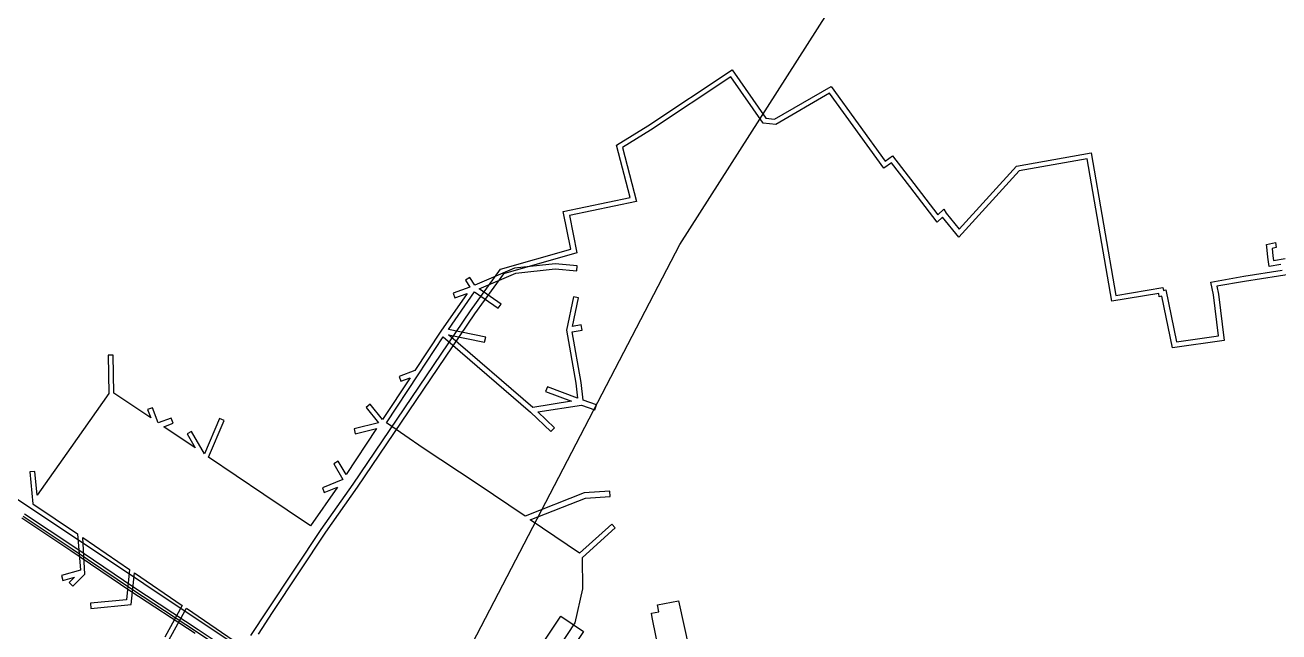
# Model space of a CAD drawing. Header units: metres. Extents: x -1448899 to 1563798, y -293564 to 398817.
# Drawn here: x 1532666 to 1533634, y 387762 to 388231 of the extents above; entities that cross this region are included whole.
import ezdxf

# ---------------------------------------------------------------- set-up
doc = ezdxf.new("R2010")
doc.units = ezdxf.units.M
for name, color, linetype in [('P', 94, 'Continuous'), ('T', 1, 'Continuous'), ('Z', 30, 'Continuous'), ('Газопроводы', 7, 'Continuous'), ('кадастр', 7, 'Continuous')]:
    doc.layers.add(name, color=color, linetype=linetype)

# ---------------------------------------------------------------- blocks, each defined once
blk = doc.blocks.new('A$C0BB7152E')
at = {"layer": 'P', "linetype": 'Continuous'}
blk.add_lwpolyline([(1533159.18, 387729.41), (1533150.16, 387773.56), (1533149.55, 387776.9), (1533155.37, 387778.03), (1533154.36, 387783.44), (1533170.47, 387786.58), (1533178.69, 387749.11)], dxfattribs=at)
at = {"layer": 'T', "linetype": 'Continuous'}
for points in [[(1531471.1, 388647.56), (1531597.86, 388564.74), (1531734.76, 388474.26), (1531856.12, 388395.18), (1531960.97, 388326.54), (1532128.67, 388216.81), (1532237.14, 388145.93), (1532347.26, 388073.74), (1532398.37, 388041.82), (1532462.29, 387997.96), (1532554.9, 387936.17), (1532659.79, 387865.18), (1532757.55, 387799.79), (1532894.76, 387708.15), (1533011.51, 387630.55), (1533067.25, 387589.95), (1533148.76, 387535.75)], [(1532664.23, 387852.02), (1532702.21, 387826.72), (1532748.65, 387795.31), (1532798.26, 387762.82), (1532831.66, 387740.48), (1532837.08, 387736.85), (1532968.08, 387647.89), (1533069.49, 387578.07), (1533126.02, 387539.98), (1533162.43, 387515.99), (1533213.55, 387527.16), (1533278.16, 387206.03), (1533488.35, 387245.4), (1533629.1, 387273.09), (1533709.89, 387287.64)]]:
    blk.add_lwpolyline(points, dxfattribs=at)
at = {"layer": 'Z', "linetype": 'Continuous'}
for points in [[(1532066.67, 375431.54), (1531673.18, 376679.56), (1531389.95, 377957.12), (1531219.14, 379254.51), (1531162.06, 380561.85), (1531219.14, 381869.18), (1531389.95, 383166.57), (1531673.18, 384444.13), (1532066.67, 385692.15), (1532567.45, 386901.12), (1533171.68, 388061.85), (1533874.78, 389165.49), (1534671.4, 390203.66), (1535555.46, 391168.45), (1536520.25, 392052.51), (1537558.42, 392849.13), (1538662.06, 393552.23), (1539822.79, 394156.46), (1541031.76, 394657.24), (1542279.78, 395050.73), (1543557.34, 395333.96), (1544854.73, 395504.77)], [(1532797.16, 387761.15), (1532747.54, 387793.65), (1532701.09, 387825.06), (1532663.1, 387850.37)], [(1532665.34, 387853.68), (1532703.32, 387828.38), (1532749.76, 387796.98), (1532799.36, 387764.49), (1532831.08, 387743.27)], [(1532840.05, 387759.75), (1532853.22, 387779.61), (1532894.43, 387841.69), (1532919.1, 387876.67), (1533009.76, 388010.58), (1533032.9, 388042.75), (1533087.44, 388058.18), (1533081.52, 388087.39), (1533133.16, 388098.11), (1533122.69, 388138.49), (1533146.84, 388153.52), (1533212.1, 388196.87), (1533238.11, 388159.45), (1533244.8, 388158.62), (1533288.36, 388183.93), (1533330.15, 388126.32), (1533335.97, 388130.45), (1533352.45, 388109.03), (1533370.85, 388084.85), (1533375.53, 388089), (1533377.24, 388086.15), (1533387.28, 388073.55), (1533431.76, 388122.41), (1533489.43, 388132.63), (1533508.49, 388022.55), (1533544.79, 388028.64), (1533545.24, 388026.33), (1533546.94, 388026.74), (1533555.31, 387986.6), (1533587.65, 387991.14), (1533583.8, 388022.94), (1533581.78, 388032.82), (1533607.16, 388037.28), (1533636.92, 388041.87)], [(1533635.97, 388046.35), (1533626.84, 388044.8), (1533625.79, 388052.1), (1533624.99, 388059.96), (1533624.75, 388061.91), (1533631.69, 388063.35), (1533632.33, 388059.47), (1533629.11, 388058.72), (1533629.7, 388052.97), (1533630.2, 388049.42), (1533639.1, 388051.02)], [(1533647.29, 388039.33), (1533607.8, 388033.33), (1533586.53, 388029.58), (1533587.76, 388023.56), (1533592.1, 387987.72), (1533552.16, 387982.11), (1533543.87, 388021.91), (1533541.99, 388021.48), (1533541.56, 388024.03), (1533505.22, 388017.95), (1533486.18, 388128), (1533433.8, 388118.71), (1533387.09, 388067.39), (1533374.61, 388083.04), (1533370.28, 388079), (1533349.28, 388106.57), (1533335.1, 388124.93), (1533329.24, 388120.78), (1533287.25, 388178.66), (1533245.66, 388154.5), (1533235.85, 388155.69), (1533211.06, 388191.36), (1533149, 388150.15), (1533127.32, 388136.66), (1533138.04, 388095.06), (1533086.24, 388084.28), (1533092.08, 388055.37), (1533035.33, 388039.27), (1533013.03, 388008.29), (1532922.4, 387874.4), (1532897.74, 387839.45), (1532856.55, 387777.42), (1532845.84, 387760.82)], [(1533062.66, 387726.72), (1533090.75, 387769.46), (1533096.58, 387795.74), (1533096.26, 387819.87), (1533121.6, 387842.9), (1533118.91, 387845.86), (1533094.07, 387823.29), (1533055.99, 387849.15), (1533098.61, 387865.93), (1533117.71, 387867.16), (1533117.45, 387871.16), (1533097.73, 387869.88), (1533051.98, 387851.87), (1533015.03, 387876.89), (1532973.22, 387904.4), (1532944.89, 387923.94), (1532969.53, 387961.25), (1532988.77, 387990.39), (1533056.13, 387932.36), (1533072.03, 387917.37), (1533074.78, 387920.28), (1533061.81, 387932.5), (1533095.5, 387937.82), (1533105.91, 387934.11), (1533107.26, 387937.87), (1533096.84, 387941.58), (1533095.25, 387955.22), (1533088.29, 387994.35), (1533096.02, 387995.72), (1533095.32, 387999.66), (1533088.55, 387998.46), (1533093.25, 388020.54), (1533089.34, 388021.37), (1533084, 387995.62), (1533091.29, 387954.64), (1533092.63, 387943.15), (1533069.24, 387951.9), (1533067.83, 387948.15), (1533087.86, 387940.66), (1533058.08, 387935.96), (1532992.97, 387992.05), (1533020.74, 387986.28), (1533021.56, 387990.2), (1532992.73, 387996.18), (1533012.89, 388025.13), (1533031.17, 388012.52), (1533033.44, 388015.82), (1533016.5, 388027.5), (1533044.84, 388039.69), (1533075.25, 388042.9), (1533091.88, 388041.37), (1533092.25, 388045.35), (1533075.22, 388046.92), (1533043.82, 388043.6), (1533013.17, 388030.42), (1533009.45, 388036.36), (1533006.06, 388034.23), (1533009.37, 388028.95), (1532996.43, 388024.29), (1532997.78, 388020.53), (1533007.16, 388023.9), (1532986.99, 387994.97), (1532966.9, 387964.53), (1532954.67, 387959.89), (1532956.09, 387956.15), (1532963.13, 387958.82), (1532941.9, 387926.67), (1532932.2, 387938.51), (1532929.11, 387935.97), (1532938.78, 387924.17), (1532919.87, 387919.44), (1532920.84, 387915.56), (1532937.28, 387919.67), (1532913.88, 387884.22), (1532907.64, 387894.49), (1532904.22, 387892.42), (1532911.3, 387880.31), (1532895.38, 387873.84), (1532896.89, 387870.14), (1532907.11, 387874.29), (1532886.18, 387844.36), (1532850.07, 387868.78), (1532807.55, 387897.54), (1532819.51, 387925.82), (1532815.82, 387927.37), (1532804.28, 387900.08), (1532794.33, 387917.46), (1532790.86, 387915.47), (1532797.07, 387904.62), (1532773.05, 387920.87), (1532780.16, 387923.9), (1532778.59, 387927.58), (1532768.51, 387923.94), (1532764.07, 387935.72), (1532760.33, 387934.3), (1532762.77, 387927.82), (1532734.3, 387947.07), (1532733.81, 387976.43), (1532729.81, 387976.36), (1532730.31, 387946.62), (1532701.1, 387905.08), (1532674.99, 387868.12), (1532673.27, 387886.43), (1532669.28, 387886.06), (1532671.62, 387861.46), (1532706.17, 387838.26), (1532708.47, 387810.12), (1532693.85, 387806.18), (1532694.89, 387802.32), (1532703.82, 387804.73), (1532699.75, 387800.69), (1532702.56, 387797.85), (1532712.01, 387807.21), (1532710.42, 387835.36), (1532746.4, 387810.79), (1532744.16, 387787.28), (1532716.25, 387784.6), (1532716.63, 387780.62), (1532747.79, 387783.61), (1532750.37, 387808.09), (1532787.12, 387782.99), (1532773.59, 387758.51)], [(1532777.09, 387756.57), (1532790.44, 387780.73), (1532831.48, 387752.71)]]:
    blk.add_lwpolyline(points, dxfattribs=at)
blk.add_lwpolyline([(1533097.19, 387762.94), (1533070.58, 387723.24), (1533071.56, 387707.06), (1533055.42, 387680.86), (1533041.73, 387657.54), (1533027.45, 387637.63), (1533010.33, 387631.95), (1532946.15, 387540.01), (1532918.03, 387497.47), (1532895.06, 387461.77), (1532867.1, 387419.72), (1532845.93, 387387.45), (1532828.37, 387398.97), (1532849.58, 387431.3), (1532877.48, 387473.27), (1532900.43, 387508.95), (1532928.77, 387551.81), (1532997.11, 387649.69), (1533014.37, 387655.41), (1533024.11, 387669), (1533037.42, 387691.68), (1533050.2, 387712.42), (1533049.2, 387729.04), (1533079.74, 387774.63)], close=True, dxfattribs=at)
blk = doc.blocks.new('A$C0ab4c2d5')
at = {"layer": 'кадастр', "rotation": 359.5536696139991}
blk.add_blockref('A$C0BB7152E', (-1535830.43, -375345.19), dxfattribs=at)

msp = doc.modelspace()

# ---------------------------------------------------------------- block references
at = {"layer": 'Газопроводы', "rotation": 0.4463303860005405}
msp.add_blockref('A$C0ab4c2d5', (1532859.94, 387297.7), dxfattribs=at)

# ---------------------------------------------------------------- next in the draw order: linework, layer by layer
at = {"layer": 'Газопроводы', "color": 6, "lineweight": 200}
msp.add_circle((1532929.52, 387447.66), 11368.91, dxfattribs=at)

doc.saveas('drawing.dxf')
